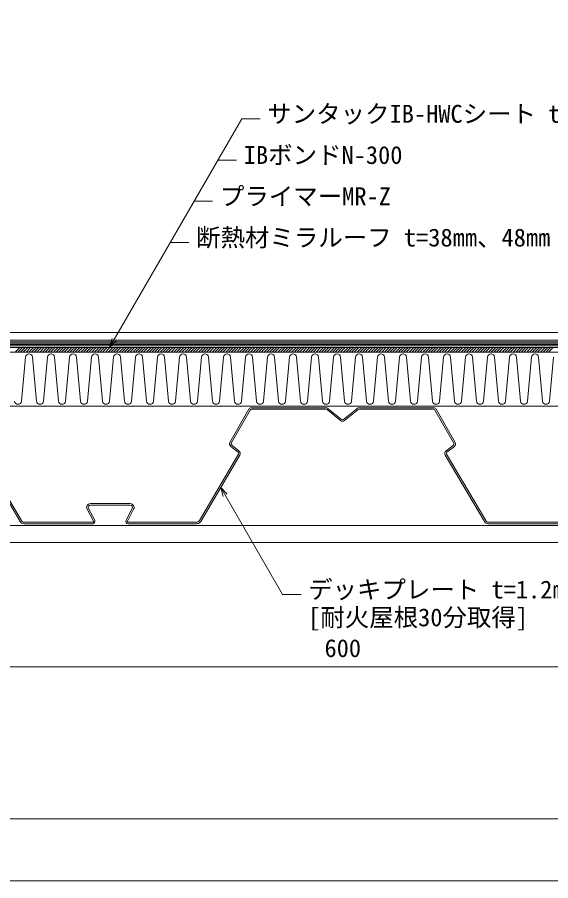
# Model space of a CAD drawing. Units: millimetres, scale not verified. Extents: x -840 to 840, y -594 to 594.
# Drawn here: x -275 to 70, y -594 to -36 of the extents above; entities that cross this region are included whole.
import ezdxf
from ezdxf.enums import TextEntityAlignment as Align

# ---------------------------------------------------------------- set-up
doc = ezdxf.new("R2010")
doc.units = ezdxf.units.MM
doc.header["$LTSCALE"] = 2
for name, color, linetype, lineweight in [('0-0_輪郭線', 2, 'Continuous', 9), ('0-1_図面枠', 7, 'Continuous', 9), ('0-2_断熱材', 5, 'Continuous', 9), ('0-3_鋼材(C型・H鋼ｅｔｃ)', 7, 'Continuous', 9), ('0-4_寸法線', 7, 'Continuous', 9), ('0-5_タイトル文字', 5, 'Continuous', 9), ('0-6_基準線(IBｼｰﾄ)', 7, 'Continuous', 9), ('0-C_鋼材(受け鋼鈑)', 7, 'Continuous', 9), ('0-D_塗膜(MR-Z)', 134, 'Continuous', 9), ('0-E_塗膜(N-300)', 2, 'Continuous', 9)]:
    doc.layers.add(name, color=color, linetype=linetype, lineweight=lineweight)
doc.styles.add('ＭＳ ゴシック', font='')
doc.styles.get('ＭＳ ゴシック').set_extended_font_data('MS Gothic')

msp = doc.modelspace()

# ---------------------------------------------------------------- linework, layer by layer
at = {"layer": '0-0_輪郭線'}
msp.add_lwpolyline([(800, 554), (-800, 554), (-800, -554), (800, -554)], close=True, dxfattribs=at)
at = {"layer": '0-1_図面枠'}
msp.add_lwpolyline([(840, -594), (840, 594), (-840, 594), (-840, -594)], close=True, dxfattribs=at)
at = {"layer": '0-2_断熱材'}
for p, q in [((-664.956, -249.215), (234.044, -249.215)), ((-276.544, -252.215), (-273.544, -249.215)), ((-274.776, -252.215), (-271.776, -249.215)), ((-273.009, -252.215), (-270.009, -249.215)), ((-271.241, -252.215), (-268.241, -249.215)), ((-269.473, -252.215), (-266.473, -249.215)), ((-267.705, -252.215), (-264.705, -249.215)), ((-265.938, -252.215), (-262.938, -249.215)), ((-264.17, -252.215), (-261.17, -249.215)), ((-262.402, -252.215), (-259.402, -249.215)), ((-260.634, -252.215), (-257.634, -249.215)), ((-258.867, -252.215), (-255.867, -249.215)), ((-257.099, -252.215), (-254.099, -249.215)), ((-255.331, -252.215), (-252.331, -249.215)), ((-253.563, -252.215), (-250.563, -249.215)), ((-251.796, -252.215), (-248.796, -249.215)), ((-250.028, -252.215), (-247.028, -249.215)), ((-248.26, -252.215), (-245.26, -249.215)), ((-246.492, -252.215), (-243.492, -249.215)), ((-244.724, -252.215), (-241.724, -249.215)), ((-242.957, -252.215), (-239.957, -249.215)), ((-241.189, -252.215), (-238.189, -249.215)), ((-239.421, -252.215), (-236.421, -249.215)), ((-237.653, -252.215), (-234.653, -249.215)), ((-235.886, -252.215), (-232.886, -249.215)), ((-234.118, -252.215), (-231.118, -249.215)), ((-232.35, -252.215), (-229.35, -249.215)), ((-230.582, -252.215), (-227.582, -249.215)), ((-228.815, -252.215), (-225.815, -249.215)), ((-227.047, -252.215), (-224.047, -249.215)), ((-225.279, -252.215), (-222.279, -249.215)), ((-223.511, -252.215), (-220.511, -249.215)), ((-221.743, -252.215), (-218.743, -249.215)), ((-219.976, -252.215), (-216.976, -249.215)), ((-218.208, -252.215), (-215.208, -249.215)), ((-216.44, -252.215), (-213.44, -249.215)), ((-214.672, -252.215), (-211.672, -249.215)), ((-212.905, -252.215), (-209.905, -249.215)), ((-211.137, -252.215), (-208.137, -249.215)), ((-209.369, -252.215), (-206.369, -249.215)), ((-207.601, -252.215), (-204.601, -249.215)), ((-205.834, -252.215), (-202.834, -249.215)), ((-204.066, -252.215), (-201.066, -249.215)), ((-202.298, -252.215), (-199.298, -249.215)), ((-200.53, -252.215), (-197.53, -249.215)), ((-198.763, -252.215), (-195.763, -249.215)), ((-196.995, -252.215), (-193.995, -249.215)), ((-195.227, -252.215), (-192.227, -249.215)), ((-193.459, -252.215), (-190.459, -249.215)), ((-191.691, -252.215), (-188.691, -249.215)), ((-189.924, -252.215), (-186.924, -249.215)), ((-188.156, -252.215), (-185.156, -249.215)), ((-186.388, -252.215), (-183.388, -249.215)), ((-184.62, -252.215), (-181.62, -249.215)), ((-182.853, -252.215), (-179.853, -249.215)), ((-181.085, -252.215), (-178.085, -249.215)), ((-179.317, -252.215), (-176.317, -249.215)), ((-177.549, -252.215), (-174.549, -249.215)), ((-175.782, -252.215), (-172.782, -249.215)), ((-174.014, -252.215), (-171.014, -249.215)), ((-172.246, -252.215), (-169.246, -249.215)), ((-170.478, -252.215), (-167.478, -249.215)), ((-168.71, -252.215), (-165.71, -249.215)), ((-166.943, -252.215), (-163.943, -249.215)), ((-165.175, -252.215), (-162.175, -249.215)), ((-163.407, -252.215), (-160.407, -249.215)), ((-161.639, -252.215), (-158.639, -249.215)), ((-159.872, -252.215), (-156.872, -249.215)), ((-158.104, -252.215), (-155.104, -249.215)), ((-156.336, -252.215), (-153.336, -249.215)), ((-154.568, -252.215), (-151.568, -249.215)), ((-152.801, -252.215), (-149.801, -249.215)), ((-151.033, -252.215), (-148.033, -249.215)), ((-149.265, -252.215), (-146.265, -249.215)), ((-147.497, -252.215), (-144.497, -249.215)), ((-145.73, -252.215), (-142.73, -249.215)), ((-143.962, -252.215), (-140.962, -249.215)), ((-142.194, -252.215), (-139.194, -249.215)), ((-140.426, -252.215), (-137.426, -249.215)), ((-138.658, -252.215), (-135.658, -249.215)), ((-136.891, -252.215), (-133.891, -249.215)), ((-135.123, -252.215), (-132.123, -249.215)), ((-133.355, -252.215), (-130.355, -249.215)), ((-131.587, -252.215), (-128.587, -249.215)), ((-129.82, -252.215), (-126.82, -249.215)), ((-128.052, -252.215), (-125.052, -249.215)), ((-126.284, -252.215), (-123.284, -249.215)), ((-124.516, -252.215), (-121.516, -249.215)), ((-122.749, -252.215), (-119.749, -249.215)), ((-120.981, -252.215), (-117.981, -249.215)), ((-119.213, -252.215), (-116.213, -249.215)), ((-117.445, -252.215), (-114.445, -249.215)), ((-115.677, -252.215), (-112.677, -249.215)), ((-113.91, -252.215), (-110.91, -249.215)), ((-112.142, -252.215), (-109.142, -249.215)), ((-110.374, -252.215), (-107.374, -249.215)), ((-108.606, -252.215), (-105.606, -249.215)), ((-106.839, -252.215), (-103.839, -249.215)), ((-105.071, -252.215), (-102.071, -249.215)), ((-103.303, -252.215), (-100.303, -249.215)), ((-101.535, -252.215), (-98.535, -249.215)), ((-99.768, -252.215), (-96.768, -249.215)), ((-98, -252.215), (-95, -249.215)), ((-96.232, -252.215), (-93.232, -249.215)), ((-94.464, -252.215), (-91.464, -249.215)), ((-92.697, -252.215), (-89.697, -249.215)), ((-90.929, -252.215), (-87.929, -249.215)), ((-89.161, -252.215), (-86.161, -249.215)), ((-87.393, -252.215), (-84.393, -249.215)), ((-85.625, -252.215), (-82.625, -249.215)), ((-83.858, -252.215), (-80.858, -249.215)), ((-82.09, -252.215), (-79.09, -249.215)), ((-80.322, -252.215), (-77.322, -249.215)), ((-78.554, -252.215), (-75.554, -249.215)), ((-76.787, -252.215), (-73.787, -249.215)), ((-75.019, -252.215), (-72.019, -249.215)), ((-73.251, -252.215), (-70.251, -249.215)), ((-71.483, -252.215), (-68.483, -249.215)), ((-69.716, -252.215), (-66.716, -249.215)), ((-67.948, -252.215), (-64.948, -249.215)), ((-66.18, -252.215), (-63.18, -249.215)), ((-64.412, -252.215), (-61.412, -249.215)), ((-62.644, -252.215), (-59.644, -249.215)), ((-60.877, -252.215), (-57.877, -249.215)), ((-59.109, -252.215), (-56.109, -249.215)), ((-57.341, -252.215), (-54.341, -249.215)), ((-55.573, -252.215), (-52.573, -249.215)), ((-53.806, -252.215), (-50.806, -249.215)), ((-52.038, -252.215), (-49.038, -249.215)), ((-50.27, -252.215), (-47.27, -249.215)), ((-48.502, -252.215), (-45.502, -249.215)), ((-46.735, -252.215), (-43.735, -249.215)), ((-44.967, -252.215), (-41.967, -249.215)), ((-43.199, -252.215), (-40.199, -249.215)), ((-41.431, -252.215), (-38.431, -249.215)), ((-39.663, -252.215), (-36.663, -249.215)), ((-37.896, -252.215), (-34.896, -249.215)), ((-36.128, -252.215), (-33.128, -249.215)), ((-34.36, -252.215), (-31.36, -249.215)), ((-32.592, -252.215), (-29.592, -249.215)), ((-30.825, -252.215), (-27.825, -249.215)), ((-29.057, -252.215), (-26.057, -249.215)), ((-27.289, -252.215), (-24.289, -249.215)), ((-25.521, -252.215), (-22.521, -249.215)), ((-23.754, -252.215), (-20.754, -249.215)), ((-21.986, -252.215), (-18.986, -249.215)), ((-20.218, -252.215), (-17.218, -249.215)), ((-18.45, -252.215), (-15.45, -249.215)), ((-16.683, -252.215), (-13.683, -249.215)), ((-14.915, -252.215), (-11.915, -249.215)), ((-13.147, -252.215), (-10.147, -249.215)), ((-11.379, -252.215), (-8.379, -249.215)), ((-9.611, -252.215), (-6.611, -249.215)), ((-7.844, -252.215), (-4.844, -249.215)), ((-6.076, -252.215), (-3.076, -249.215)), ((-4.308, -252.215), (-1.308, -249.215)), ((-2.54, -252.215), (0.46, -249.215)), ((-0.773, -252.215), (2.227, -249.215)), ((0.995, -252.215), (3.995, -249.215)), ((2.763, -252.215), (5.763, -249.215)), ((4.531, -252.215), (7.531, -249.215)), ((6.298, -252.215), (9.298, -249.215)), ((8.066, -252.215), (11.066, -249.215)), ((9.834, -252.215), (12.834, -249.215)), ((11.602, -252.215), (14.602, -249.215)), ((13.37, -252.215), (16.37, -249.215)), ((15.137, -252.215), (18.137, -249.215)), ((16.905, -252.215), (19.905, -249.215)), ((18.673, -252.215), (21.673, -249.215)), ((20.441, -252.215), (23.441, -249.215)), ((22.208, -252.215), (25.208, -249.215)), ((23.976, -252.215), (26.976, -249.215)), ((25.744, -252.215), (28.744, -249.215)), ((27.512, -252.215), (30.512, -249.215)), ((29.279, -252.215), (32.279, -249.215)), ((31.047, -252.215), (34.047, -249.215)), ((32.815, -252.215), (35.815, -249.215)), ((34.583, -252.215), (37.583, -249.215)), ((36.35, -252.215), (39.35, -249.215)), ((38.118, -252.215), (41.118, -249.215)), ((39.886, -252.215), (42.886, -249.215)), ((41.654, -252.215), (44.654, -249.215)), ((43.422, -252.215), (46.422, -249.215)), ((45.189, -252.215), (48.189, -249.215)), ((46.957, -252.215), (49.957, -249.215)), ((48.725, -252.215), (51.725, -249.215)), ((50.493, -252.215), (53.493, -249.215)), ((52.26, -252.215), (55.26, -249.215)), ((54.028, -252.215), (57.028, -249.215)), ((55.796, -252.215), (58.796, -249.215)), ((57.564, -252.215), (60.564, -249.215)), ((59.331, -252.215), (62.331, -249.215)), ((61.099, -252.215), (64.099, -249.215)), ((62.867, -252.215), (65.867, -249.215)), ((64.635, -252.215), (67.635, -249.215)), ((66.403, -252.215), (69.403, -249.215)), ((68.17, -252.215), (71.17, -249.215))]:
    msp.add_line(p, q, dxfattribs=at)
at = {"layer": '0-2_断熱材', "color": 7}
for p, q in [((-664.956, -252.215), (234.044, -252.215)), ((234.044, -287.215), (-664.956, -287.215))]:
    msp.add_line(p, q, dxfattribs=at)
at = {"layer": '0-2_断熱材', "color": 4}
for p, q in [((-269.769, -255.481), (-272.37, -283.949)), ((-265.263, -255.481), (-262.662, -283.949)), ((-255.555, -255.481), (-258.155, -283.949)), ((-251.048, -255.481), (-248.447, -283.949)), ((-241.34, -255.481), (-243.94, -283.949)), ((-236.833, -255.481), (-234.233, -283.949)), ((-227.125, -255.481), (-229.726, -283.949)), ((-222.618, -255.481), (-220.018, -283.949)), ((-212.911, -255.481), (-215.511, -283.949)), ((-208.404, -255.481), (-205.803, -283.949)), ((-198.696, -255.481), (-201.296, -283.949)), ((-194.189, -255.481), (-191.588, -283.949)), ((-184.481, -255.481), (-187.082, -283.949)), ((-179.974, -255.481), (-177.374, -283.949)), ((-170.266, -255.481), (-172.867, -283.949)), ((-165.759, -255.481), (-163.159, -283.949)), ((-156.052, -255.481), (-158.652, -283.949)), ((-151.545, -255.481), (-148.944, -283.949)), ((-141.837, -255.481), (-144.437, -283.949)), ((-137.33, -255.481), (-134.729, -283.949)), ((-127.622, -255.481), (-130.223, -283.949)), ((-123.115, -255.481), (-120.515, -283.949)), ((-113.407, -255.481), (-116.008, -283.949)), ((-108.9, -255.481), (-106.3, -283.949)), ((-99.193, -255.481), (-101.793, -283.949)), ((-94.686, -255.481), (-92.085, -283.949)), ((-84.978, -255.481), (-87.578, -283.949)), ((-80.471, -255.481), (-77.871, -283.949)), ((-70.763, -255.481), (-73.364, -283.949)), ((-66.256, -255.481), (-63.656, -283.949)), ((-56.548, -255.481), (-59.149, -283.949)), ((-52.042, -255.481), (-49.441, -283.949)), ((-42.334, -255.481), (-44.934, -283.949)), ((-37.827, -255.481), (-35.226, -283.949)), ((-28.119, -255.481), (-30.719, -283.949)), ((-23.612, -255.481), (-21.012, -283.949)), ((-13.904, -255.481), (-16.505, -283.949)), ((-9.397, -255.481), (-6.797, -283.949)), ((0.311, -255.481), (-2.29, -283.949)), ((4.817, -255.481), (7.418, -283.949)), ((14.525, -255.481), (11.925, -283.949)), ((19.032, -255.481), (21.633, -283.949)), ((28.74, -255.481), (26.139, -283.949)), ((33.247, -255.481), (35.847, -283.949)), ((42.955, -255.481), (40.354, -283.949)), ((47.462, -255.481), (50.062, -283.949)), ((57.169, -255.481), (54.569, -283.949)), ((61.676, -255.481), (64.277, -283.949)), ((71.384, -255.481), (68.784, -283.949))]:
    msp.add_line(p, q, dxfattribs=at)
at = {"layer": '0-2_断熱材'}
for points in [[(-362.193, -250.365), (-362.19, -250.365), (-362.19, -252.215), (198.778, -252.215), (198.778, -250.365), (198.781, -250.365)], [(198.394, -250.182), (197.601, -249.215), (-361.013, -249.215), (-361.806, -250.182)]]:
    msp.add_lwpolyline(points, dxfattribs=at)
at = {"layer": '0-2_断熱材', "color": 4}
for centre, start, end in [((-267.516, -255.692), 5.35135, 174.64865), ((-253.301, -255.692), 5.35135, 174.64865), ((-239.087, -255.692), 5.35135, 174.64865), ((-224.872, -255.692), 5.35135, 174.64865), ((-210.657, -255.692), 5.35135, 174.64865), ((-196.442, -255.692), 5.35135, 174.64865), ((-182.228, -255.692), 5.35135, 174.64865), ((-168.013, -255.692), 5.35135, 174.64865), ((-153.798, -255.692), 5.35135, 174.64865), ((-139.583, -255.692), 5.35135, 174.64865), ((-125.369, -255.692), 5.35135, 174.64865), ((-111.154, -255.692), 5.35135, 174.64865), ((-96.939, -255.692), 5.35135, 174.64865), ((-82.724, -255.692), 5.35135, 174.64865), ((-68.51, -255.692), 5.35135, 174.64865), ((-54.295, -255.692), 5.35135, 174.64865), ((-40.08, -255.692), 5.35135, 174.64865), ((-25.866, -255.692), 5.35135, 174.64865), ((-11.651, -255.692), 5.35135, 174.64865), ((2.564, -255.692), 5.35135, 174.64865), ((16.779, -255.692), 5.35135, 174.64865), ((30.993, -255.692), 5.35135, 174.64865), ((45.208, -255.692), 5.35135, 174.64865), ((59.423, -255.692), 5.35135, 174.64865), ((-274.623, -283.738), 185.35135, 354.64865), ((-260.409, -283.738), 185.35135, 354.64865), ((-246.194, -283.738), 185.35135, 354.64865), ((-231.979, -283.738), 185.35135, 354.64865), ((-217.764, -283.738), 185.35135, 354.64865), ((-203.55, -283.738), 185.35135, 354.64865), ((-189.335, -283.738), 185.35135, 354.64865), ((-175.12, -283.738), 185.35135, 354.64865), ((-160.906, -283.738), 185.35135, 354.64865), ((-146.691, -283.738), 185.35135, 354.64865), ((-132.476, -283.738), 185.35135, 354.64865), ((-118.261, -283.738), 185.35135, 354.64865), ((-104.047, -283.738), 185.35135, 354.64865), ((-89.832, -283.738), 185.35135, 354.64865), ((-75.617, -283.738), 185.35135, 354.64865), ((-61.402, -283.738), 185.35135, 354.64865), ((-47.188, -283.738), 185.35135, 354.64865), ((-32.973, -283.738), 185.35135, 354.64865), ((-18.758, -283.738), 185.35135, 354.64865), ((-4.543, -283.738), 185.35135, 354.64865), ((9.671, -283.738), 185.35135, 354.64865), ((23.886, -283.738), 185.35135, 354.64865), ((38.101, -283.738), 185.35135, 354.64865), ((52.316, -283.738), 185.35135, 354.64865), ((66.53, -283.738), 185.35135, 354.64865)]:
    msp.add_arc(centre, 2.263, start, end, dxfattribs=at)
at = {"layer": '0-3_鋼材(C型・H鋼ｅｔｃ)'}
for p, q in [((535.044, -364.317), (-664.956, -364.317)), ((535.044, -375.317), (-664.956, -375.317))]:
    msp.add_line(p, q, dxfattribs=at)
at = {"layer": '0-4_寸法線'}
for p, q in [((-145.518, -128.077), (-133.518, -128.077)), ((-160.915, -154.745), (-148.915, -154.745)), ((-176.312, -181.414), (-164.312, -181.414)), ((-143.659, -339.792), (-103.737, -408.939)), ((-103.737, -408.939), (-91.737, -408.939)), ((-357.8, -455.688), (228.2, -455.688))]:
    msp.add_line(p, q, dxfattribs=at)
for points in [[(-215.456, -249.215), (-130.121, -101.408), (-118.121, -101.408)], [(-211.213, -244.972), (-215.456, -249.215), (-213.903, -243.419)], [(-139.416, -344.034), (-143.659, -339.792), (-142.106, -345.587)]]:
    msp.add_lwpolyline(points, dxfattribs=at)
at = {"layer": '0-6_基準線(IBｼｰﾄ)'}
for p, q in [((-320.536, -239.548), (158.376, -239.548)), ((-321.877, -244.548), (158.465, -244.548))]:
    msp.add_line(p, q, dxfattribs=at)
at = {"layer": '0-C_鋼材(受け鋼鈑)'}
for p, q in [((-137.691, -310.724), (-125.53, -289.23)), ((-124.66, -289.722), (-136.821, -311.216)), ((-123.79, -288.215), (-76.022, -288.215)), ((-76.022, -289.215), (-123.79, -289.215)), ((-66.205, -296.507), (-74.772, -289.653)), ((-74.148, -288.872), (-65.581, -295.726)), ((-64.331, -295.726), (-55.764, -288.872)), ((-55.139, -289.653), (-63.707, -296.507)), ((-53.89, -288.215), (-6.122, -288.215)), ((-6.122, -289.215), (-53.89, -289.215)), ((6.909, -311.216), (-5.252, -289.722)), ((-4.382, -289.23), (7.779, -310.724)), ((-136.571, -312.493), (-131.804, -316.264)), ((1.892, -316.264), (6.659, -312.493)), ((-132.424, -317.048), (-137.191, -313.278)), ((7.279, -313.278), (2.512, -317.048)), ((-273.326, -361.738), (-298.591, -318.847)), ((-297.729, -318.34), (-272.465, -361.23)), ((-157.447, -361.23), (-132.183, -318.34)), ((-131.322, -318.847), (-156.586, -361.738)), ((26.674, -361.738), (1.409, -318.847)), ((2.271, -318.34), (27.535, -361.23)), ((-227.788, -350.215), (-202.124, -350.215)), ((-202.124, -351.215), (-227.788, -351.215)), ((-225.959, -361.48), (-229.989, -353.9)), ((-229.109, -353.426), (-225.076, -361.011)), ((-204.836, -361.011), (-200.804, -353.426)), ((-199.923, -353.9), (-203.953, -361.48)), ((-270.741, -362.215), (-226.4, -362.215)), ((-203.512, -362.215), (-159.171, -362.215)), ((29.259, -362.215), (74.732, -362.215)), ((-226.4, -363.215), (-270.741, -363.215)), ((-159.171, -363.215), (-203.512, -363.215)), ((74.732, -363.215), (29.259, -363.215))]:
    msp.add_line(p, q, dxfattribs=at)
for centre, radius, start, end in [((-123.79, -290.215), 2, 90, 150.5), ((-123.79, -290.215), 1, 90, 150.5), ((-76.022, -291.215), 3, 51.33973, 90), ((-76.022, -291.215), 2, 51.33973, 90), ((-53.89, -291.215), 3, 90, 128.65927), ((-53.89, -291.215), 2, 90, 128.65927), ((-6.122, -290.215), 2, 29.5, 90), ((-6.122, -290.215), 1, 29.5, 90), ((-64.956, -294.945), 1, 231.33973, 308.65927), ((-64.956, -294.945), 2, 231.33973, 308.65927), ((-135.95, -311.709), 2, 150.5, 231.65688), ((-135.95, -311.709), 1, 150.5, 231.65688), ((6.038, -311.709), 1, 308.34312, 29.5), ((6.038, -311.709), 2, 308.34312, 29.5), ((-133.045, -317.832), 1, 329.5, 51.65688), ((-133.045, -317.832), 2, 329.5, 51.65688), ((3.133, -317.832), 2, 128.34312, 210.5), ((3.133, -317.832), 1, 128.34312, 210.5), ((-227.788, -352.715), 2.5, 90, 208.29949), ((-227.788, -352.715), 1.5, 90, 208.29949), ((-202.124, -352.715), 2.5, 331.70051, 90), ((-202.124, -352.715), 1.5, 331.70051, 90), ((-270.741, -360.215), 3, 210.5, 270), ((-270.741, -360.215), 2, 210.5, 270), ((-226.4, -361.715), 1.5, 270, 28), ((-226.4, -361.715), 0.5, 270, 28), ((-203.512, -361.715), 1.5, 152, 270), ((-203.512, -361.715), 0.5, 152, 270), ((-159.171, -360.215), 2, 270, 329.5), ((-159.171, -360.215), 3, 270, 329.5), ((29.259, -360.215), 3, 210.5, 270), ((29.259, -360.215), 2, 210.5, 270)]:
    msp.add_arc(centre, radius, start, end, dxfattribs=at)
at = {"layer": '0-D_塗膜(MR-Z)'}
for p, q in [((-322.861, -248.215), (159.449, -248.215)), ((-322.638, -247.382), (159.226, -247.382))]:
    msp.add_line(p, q, dxfattribs=at)
at = {"layer": '0-E_塗膜(N-300)'}
for p, q in [((-322.146, -245.548), (158.734, -245.548)), ((-322.369, -246.382), (158.957, -246.382))]:
    msp.add_line(p, q, dxfattribs=at)

# ---------------------------------------------------------------- texts
at = {"layer": '0-4_寸法線', "style": 'ＭＳ ゴシック'}
msp.add_text('600', height=11.58, dxfattribs=at).set_placement((-76.62, -452.909), align=Align.BOTTOM_LEFT)
at = {"layer": '0-5_タイトル文字', "color": 7, "style": 'ＭＳ ゴシック'}
for s, p in [('サンタックIB-HWCシート t=2.0㎜', (-113.58, -107.467)), ('IBボンドN-300', (-128.766, -134.109)), ('プライマーMR-Z', (-144.163, -160.777)), ('断熱材ミラルーフ t=38㎜、48㎜', (-159.56, -187.446)), ('デッキプレート t=1.2㎜、1.6㎜', (-87.196, -414.998)), ('[耐火屋根30分取得]', (-87.196, -432.998))]:
    msp.add_text(s, height=11.58, dxfattribs=at).set_placement(p, align=Align.BOTTOM_LEFT)

doc.saveas('drawing.dxf')
